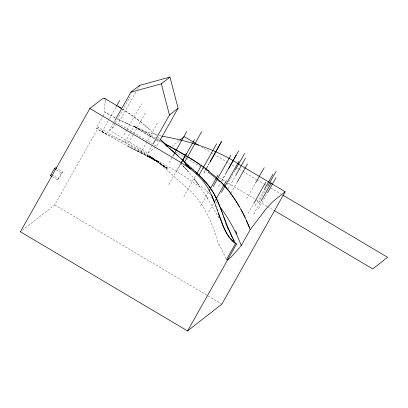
<?xml version="1.0" encoding="UTF-8"?>
<svg xmlns="http://www.w3.org/2000/svg" width="408" height="408" viewBox="0 0 408 408"><rect width="100%" height="100%" fill="white"/><g stroke="black" fill="none" stroke-linecap="round" stroke-linejoin="round"><path stroke-width="0.31" stroke-dasharray="2.04 1.53" d="M105.346 100.184L104.356 108.987L104.637 111.812L115.148 117.83M52.607 176.924L57.472 179.811L61.394 172.854L62.674 171.855L57.268 168.647M57.472 179.811L58.752 178.811L62.674 171.855M138.159 151.506L116.948 140.337L96.135 128.229L102.638 116.693M102.944 116.142L105.111 112.297L111.45 115.908M22.547 230.102L54.723 204.923L98.43 127.357L113.24 135.956L125.052 142.122L137.272 149.945L160.829 162.43L174.481 170.136L188.776 179.036L200.124 187.221M102.082 131.733L109.186 119.131M109.492 118.58L115.979 107.075M155.657 147.094L147.966 153.107L109.472 130.269L113.827 122.543M114.138 121.987L114.76 120.885M112.282 128.357L115.061 123.425M115.367 122.879L129.882 97.119M135.854 92.029L118.121 123.502L156.616 146.339L159.416 141.372M137.409 89.27L138.343 87.613M123.966 134.936L126.745 130.004M127.056 129.458L141.571 103.698M125.052 142.122L130.004 133.329M130.315 132.779L134.028 126.189L135.053 126.679M128.551 142.856L133.493 134.089M133.804 133.538L146.156 111.619M140.658 152.944L158.258 121.706M147.966 153.107L152.322 145.376M169.116 162.761L171.895 157.825M168.825 184.595L180.56 163.771M176.934 170.835L180.948 163.71M183.804 196.656L196.156 174.731M204.097 172.344L206.259 168.504M206.565 167.958L209.039 163.572M203.694 173.425L205.856 169.59M206.779 167.943L209.253 163.557M200.471 206.244L208.809 191.444M218.525 186.364L220.376 183.075M221.615 180.887L225.318 174.308M221.697 180.968L225.405 174.394M208.753 212.038L213.695 203.266M226.955 184.758L234.983 170.508M228.154 188.879L235.875 175.18M229.877 195.126L230.806 193.484M231.112 192.933L236.982 182.519M246.626 198.895L255.275 183.549M248.191 213.394L253.751 203.526M255.296 205.535L263.94 190.189M258.412 202.715L267.368 186.818M253.74 214.042L260.839 201.435M258.519 208.769L267.163 193.423M109.472 130.269L115.719 125.383M171.936 146.395L179.372 140.576M161.186 135.976L157.539 135.028M156.932 134.864L150.97 133.079A136.491 132.166 52 0 1 135.063 126.653M130.856 125.22L131.412 125.475M129.193 124.471L133.084 126.225M128 123.93L129.433 124.578M133.034 126.205L134.757 126.985M133.753 126.531L135.313 127.24M128.092 123.971L126.439 123.221M126.99 123.471L127.541 123.721M135.201 127.189L141.785 130.259M126.572 123.277L123.701 121.961M125.858 122.951L126.215 123.114M135.874 127.495L137.547 128.265M125.144 122.624L125.501 122.788M124.078 122.135L124.43 122.298M123.721 121.972L117.249 118.881M123.017 121.64L123.369 121.803M138.664 128.78L147.757 133.283L155.683 137.94M122.665 121.477L121.956 121.145M121.609 120.982L120.906 120.651M120.212 120.319L117.458 118.988M142.214 130.468L142.637 130.672M143.065 130.881L143.917 131.305M144.208 131.447L145.631 132.172M158.998 162.047L127.342 145.967L148.441 156.682M115.423 117.973L112.761 116.601M137.624 151.144L148.293 156.631M148.15 156.555L158.804 162.068L148.022 156.463L158.63 162.063L147.91 156.351L158.462 162.047L147.803 156.223L158.299 162.022L147.706 156.08L158.146 161.981L147.614 155.927L157.998 161.93L147.533 155.764L157.86 161.874L137.088 148.951M145.988 132.355L150.134 134.594M156.514 139.495L158.885 140.729M158.824 140.694L159.472 141.03M159.982 141.296L160.645 141.642M151.322 136.777L154.8 138.603M161.14 141.902L161.813 142.254M153.637 137.996L154.219 138.302M149.017 135.543L151.337 136.787M150.195 136.175L150.766 136.481M149.063 135.563L141.03 130.937L134.028 126.189L143.483 132.416M148.497 135.257L144.029 132.738M98.629 129.698C112.659 137.889 128.178 143.096 142.27 151.159C158.08 160.135 170.462 173.737 184.069 185.538C201.261 198.487 210.574 218.198 216.75 238.206M201.317 146.773L210.63 152.301M211.181 152.623L213.369 153.923M213.919 154.249L229.806 163.674M231.999 164.975L235.289 166.928M237.476 168.229L238.573 168.876M239.124 169.203L242.408 171.151M242.959 171.477L256.652 179.602M257.203 179.928L263.777 183.829M264.323 184.151L265.97 185.13M270.897 188.052L280.76 193.902M175.481 151.914L183.702 156.789M184.248 157.116L185.89 158.09M186.441 158.411L201.781 167.515M202.327 167.841L207.805 171.09M219.315 177.914L224.793 181.167M228.077 183.115L255.474 199.369M256.02 199.691L266.98 206.193M267.526 206.519L274.1 210.421M56.528 169.968L61.394 172.854M51.724 174.639L58.752 178.811M54.723 204.923L207.636 295.642M208.187 295.963L221.886 304.093M167.101 168.208L149.058 155.825L157.452 161.67M157.325 161.594L167.698 168.076M122.609 109.211L131.641 115.183L141.326 122.318L156.565 135.798M122.42 109.099L131.932 115.388L141.601 122.543M157.197 161.512L167.494 168.127M157.07 161.425L167.3 168.167M157.024 138.812L159.013 140.163M156.83 161.242L166.719 168.28L156.596 161.043L166.342 168.331L156.483 160.941L158.972 162.945M151.348 157.019L156.953 161.333M144.463 124.853L150.593 130.188M180.591 163.746L185.252 168.091L182.305 165.291M157.911 137.108L159.701 138.853M211.349 197.105L211.788 197.543M182.575 165.541L188.256 171.513L185.737 168.683L191.194 175.058L198.875 185.171L194.106 178.648L205.969 195.794L218.515 217.132M215.781 201.843L217.77 204.199M217.969 204.439L218.356 204.918M207.764 198.665L205.754 195.442L205.969 195.794M226.058 258.626L219.3 244.519M218.311 216.77L219.178 218.377M98.404 127.408A74.756 6.972 -59.3 0 1 96.161 128.189M219.239 245.239A142.815 34.425 84 0 1 216.668 238.945M201.231 186.232A204.806 153.872 -29.5 0 1 211.354 195.549M149.644 135.701A170.085 133.518 -78.9 0 1 154.836 139.082M156.55 140.291A170.085 133.518 -78.9 0 1 158.238 141.525M106.412 134.293L101.179 131.131L106.412 134.293"/><path stroke-width="0.61" d="M52.066 176.603L50.444 175.644L54.366 168.688L55.646 167.683L56.727 168.326M161.798 136.129C189.689 141.02 217.066 149.527 240.786 165.413L285.187 191.755L221.886 304.093L187.563 330.949L20.4 231.78L89.867 108.497L98.445 101.786C100.22 100.868 103.683 96.446 105.264 99.261M116.285 106.524L119.682 100.496M115.071 120.329L130.937 92.172L139.587 85.405L169.978 77.051L178.087 108.242L159.727 140.821M138.965 86.506L139.587 85.405M153.255 143.723L169.437 115.01L178.087 108.242M172.824 156.182L186.721 131.519M180.871 163.22L186.43 153.357M181.259 163.159L194.534 139.592M184.1 162.925L201.705 131.687M196.467 174.185L201.409 165.413M199.079 174.986L216.684 143.744M210.273 161.379L221.702 141.102M205.856 169.59L206.474 168.494M209.559 163.011L221.294 142.183M209.12 190.898L218.076 175.001M213.16 186.594L230.76 155.356M225.629 173.757L236.13 155.127M228.801 168.361L238.685 150.827M214.312 202.169L226.353 180.795M221.437 192.387L239.042 161.15M235.294 169.958L244.555 153.515M235.875 175.18L245.448 158.187M237.288 181.973L247.477 163.883M255.581 183.003L264.231 167.657M254.062 202.98L265.797 182.152M264.251 189.644L272.901 174.298M267.679 186.272L276.017 171.472M239.838 247.401L231.458 256.775L227.501 260.064L226.562 259.473L235.538 243.54L232.922 238.685M187.563 330.949L236.477 244.137C225.037 236.37 221.794 221.87 217.158 209.686M261.151 200.884L271.34 182.799M267.475 192.872L276.119 177.526M240.909 246.029L250.252 229.622L264.787 210.482A76.826 7.166 -59.3 0 1 267.49 207.193L273.263 201.21L285.187 191.755M240.547 246.493L240.19 246.952M130.937 92.172L161.328 83.819L169.978 77.051M50.444 175.644L51.296 174.976M20.4 231.78L20.935 231.362M179.867 140.189L184.334 136.7L198.579 145.151M164.154 143.483L164.74 143.789M164.613 143.723L165.322 144.101M165.189 144.029L178.944 151.587M165.908 144.412L166.495 144.723M166.923 144.952L167.499 145.258M168.076 145.569L172.105 147.752M172.9 148.191L185.696 155.54M179.51 151.909L180.642 152.561M180.989 152.76L186.313 155.907M282.953 195.203L387.6 257.285L372.723 268.923L274.65 210.742M89.867 108.497L173.446 158.08C184.034 164.302 194.754 170.906 202.623 180.525A59.288 57.411 52 0 1 208.391 188.838L211.691 195.35L214.608 202.552M54.366 168.688L55.988 169.646M104.621 98.287L121.65 108.599L118.269 106.493M236.477 244.137C226.103 237.318 222.6 224.41 218.453 213.425M186.257 155.871L186.813 156.208M186.691 156.131L187.925 156.881M187.063 156.361L187.44 156.585M187.818 156.815L188.572 157.274M188.481 157.218L189.037 157.554M188.981 157.524L189.587 157.896M189.389 157.774L190.199 158.273M190.138 158.238L191.418 159.028M190.607 158.523L191.015 158.778M191.24 158.916L200.93 165.271M191.791 159.263L194.519 160.992M195.06 161.344L195.6 161.69M196.141 162.042L199.874 164.541M200.823 165.194L201.975 166M201.919 165.959L203.016 166.739M203.011 166.734L204.092 167.515M204.051 167.479L205.168 168.3M205.076 168.229L216.413 177.449L225.961 187.318M206.091 168.983L209.1 171.289M165.684 145.161L167.958 147.018L166.704 145.988M168.295 147.308L175.476 153.622M169.799 148.578L171.023 149.639M171.63 150.169L175.97 154.071M191.332 168.06L186.997 164.164M188.159 165.209L188.736 165.73M191.23 167.974L191.903 168.575M191.826 168.509L193.045 169.606M187.027 164.195L185.819 163.098M192.831 169.412L193.652 170.151M185.834 163.113L182.299 159.895M193.616 170.121L196.151 172.431M184.605 162.001L185.212 162.552M183.789 161.257L184.079 161.522M194.871 171.263L195.682 172.003M175.838 153.949L176.46 154.52M182.784 160.339L183.391 160.895M176.429 154.494L177.026 155.035M176.95 154.969L177.618 155.581M182.325 159.921L177.929 155.866M177.439 155.417L178.209 156.126M181.152 158.839L181.443 159.11M196.085 172.37L197.283 173.487M196.488 172.742L196.886 173.114M197.263 173.461L200.527 176.593M166.821 145.702L161.374 140.592L167.346 146.207L160.15 139.291M197.681 173.859L198.472 174.604M185.518 163.914L190.888 168.994L185.033 163.338L190.306 168.591M198.864 174.981L203.424 179.571M201.057 177.123L202.108 178.194M220.764 181.616L229.684 192.015M202.628 178.73L207.652 184.436L211.772 190.133M205.586 181.963L207.315 184.018M226.16 187.553L228.857 190.924M207.575 184.339L208.039 184.926M219.121 205.882L219.504 206.366M208.274 185.222L209.63 187.022M229.23 191.413L234.544 198.9M220.254 207.341C229.118 218.943 236.018 231.948 241.276 245.555M230.25 192.77L230.806 193.53M231.081 193.907L231.902 195.049M209.85 187.323L210.936 188.873M232.438 195.815L233.238 196.967M233.759 197.732L238.16 204.617M211.15 189.19L213.578 193.055M234.875 199.405L235.212 199.915M235.538 200.42L236.518 201.95M211.981 190.449L212.389 191.097M236.839 202.46L237.155 202.975M212.609 191.449L214.338 194.392M237.471 203.485L239.333 206.606M238.711 205.545L241.077 209.692M213.863 193.555L214.511 194.713M214.429 194.565L215.965 197.487M241.026 209.595L242.745 212.828M241.567 210.594L243.653 214.613M234.003 240.807L233.575 239.975M243.015 213.353L244.392 216.123M233.432 239.7L232.055 236.91M215.761 197.079L217.796 201.389M243.811 214.934L244.876 217.132M216.138 197.834L221.065 209.493M232.198 237.201L232.32 237.456M232.076 236.941L230.525 233.651M244.581 216.515L245.111 217.637M231.826 236.426L231.948 236.686M231.698 236.166L224.584 219.229M245.081 217.571L246.294 220.218M230.081 232.688L228.276 228.587M246.269 220.162L246.529 220.748M246.493 220.662L246.764 221.274M246.718 221.167L248.778 226.012M217.959 201.751L218.117 202.113M246.937 221.671L248.992 226.537M218.27 202.475L218.887 203.929M211.655 195.274L215.97 206.31M248.844 226.18L249.252 227.174M219.035 204.296L219.489 205.403M249.201 227.052L249.655 228.159M250.252 229.622L249.625 228.087M219.637 205.775L219.927 206.519M220.218 207.259L220.504 208.004M225.471 221.61L225.726 222.278M220.784 208.748L220.927 209.12M225.216 220.937L225.344 221.274M221.003 209.34L221.34 210.237M224.966 220.259L225.094 220.601M224.711 219.57L224.839 219.917M221.187 209.834L221.473 210.605M221.371 210.329L221.61 210.977M224.329 218.535L224.604 219.274M221.554 210.824L221.779 211.441M224.171 218.101L224.385 218.688M221.743 211.344L222.273 212.813M223.946 217.479L224.074 217.831M224.201 218.183L223.691 216.776M222.222 212.67L222.794 214.266M223.054 214.985L223.742 216.913M222.661 213.889L223.094 215.103M215.847 205.964L217.306 210.125M161.328 83.819L169.437 115.01M228.22 229.306A142.815 34.425 84 0 1 225.644 223.018M236.946 234.039A101.725 26.459 87.6 0 1 235.702 230.79M208.182 172.11A204.806 152.102 -25.6 0 1 219.631 181.713M203.301 179.673A156.131 116.918 -32.5 0 1 205.127 181.642M214.394 194.789A133.212 100.388 -39.1 0 1 215.618 197.166"/></g></svg>
